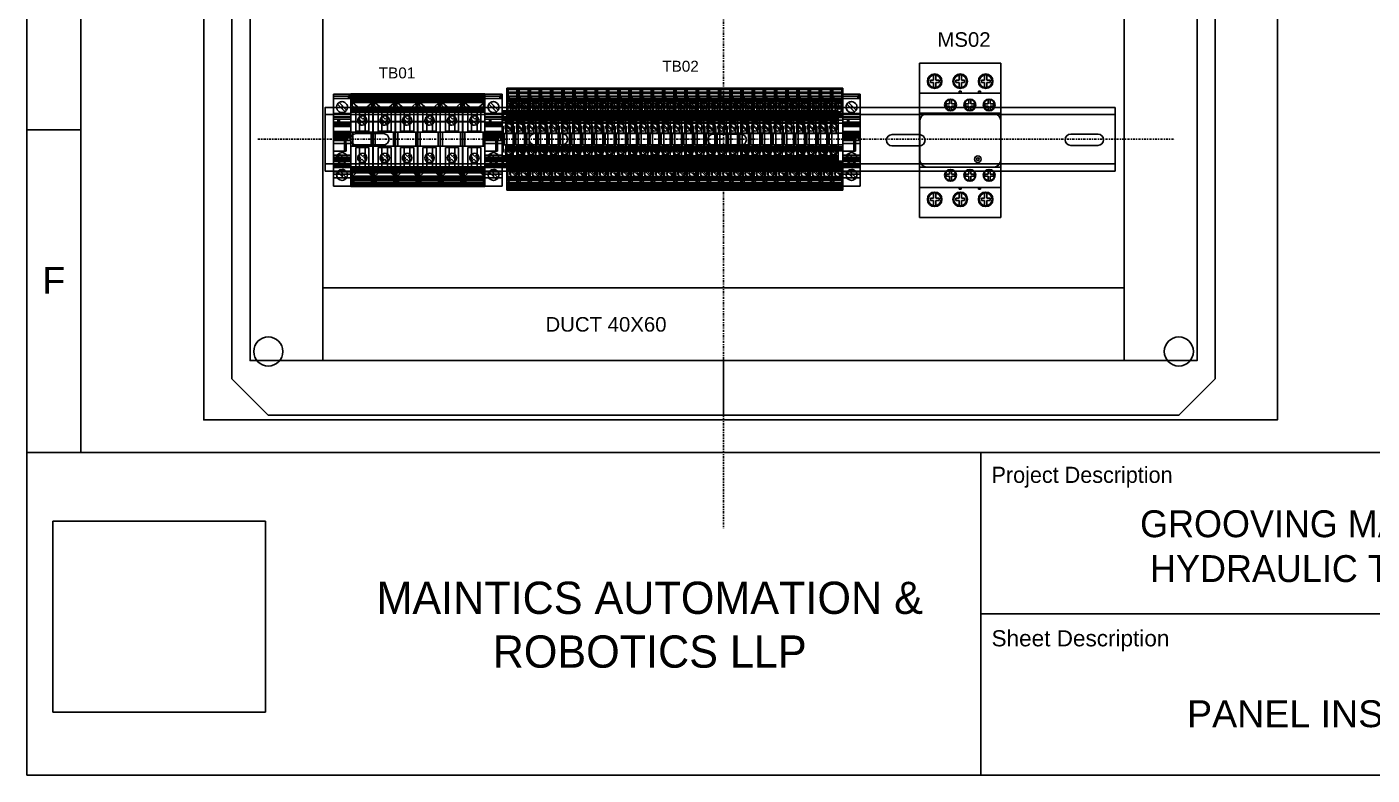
# Model space of a CAD drawing. Header units: millimetres. Extents: x -11 to 5160, y -11 to 2043.
# Drawn here: x 3963.4 to 4088.5, y 1094.5 to 1164.1 of the extents above; entities that cross this region are included whole.
import ezdxf

# ---------------------------------------------------------------- set-up
doc = ezdxf.new("R2010")
doc.units = ezdxf.units.MM
doc.linetypes.add('CENTER', pattern=[2, 1.25, -0.25, 0.25, -0.25])
for name, color, linetype in [('00_COMPONENTS_1', 7, 'Continuous'), ('Base Plate', 50, 'Continuous'), ('Cable Duct', 160, 'Continuous'), ('Center Line', 6, 'CENTER'), ('MAIN-1', 7, 'Continuous'), ('MAIN-2', 7, 'Continuous')]:
    doc.layers.add(name, color=color, linetype=linetype)
doc.styles.add('Annotative', font='arial.ttf')
doc.styles.get("Standard").update_dxf_attribs({"font": 'arial.ttf'})
picture_1 = doc.add_image_def('image1.jpg', size_in_pixel=(150, 135))

# ---------------------------------------------------------------- blocks, each defined once
blk = doc.blocks.new('*U153')
for p, q in [((1.39, 17.5), (435.05, 17.5)), ((435.05, 17.5), (435.05, -17.5))]:
    blk.add_line(p, q)
for points in [[(435.05, -17.5), (1.39, -17.5), (1.39, 17.5), (435.05, 17.5)], [(435.05, -13.5), (1.39, -13.5), (1.39, 13.5), (435.05, 13.5)]]:
    blk.add_lwpolyline(points)
for points in [[(18.28, 3.1), (33.28, 3.1, -1), (33.28, -3.1), (18.28, -3.1, -1)], [(116.38, 3.1), (131.38, 3.1, -1), (131.38, -3.1), (116.38, -3.1, -1)], [(214.5, 2.8), (229.5, 2.8, -1), (229.5, -3.4), (214.5, -3.4, -1)], [(312.61, 2.51), (327.61, 2.51, -1), (327.61, -3.69), (312.61, -3.69, -1)], [(410.67, 2.81), (425.67, 2.81, -1), (425.67, -3.39), (410.67, -3.39, -1)]]:
    blk.add_lwpolyline(points, format="xyb", close=True)
at = {"layer": 'Center Line'}
blk.add_line((-35.6, 0), (467.82, 0), dxfattribs=at)
blk = doc.blocks.new('*U212')
at = {"layer": 'MAIN-1'}
for p, q in [((0, 24.72), (0, 10.92)), ((0, 24.72), (9.5, 24.72)), ((9.5, 24.72), (9.5, 10.92)), ((2.25, 19.27), (6.4, 15.12)), ((7.25, 15.96), (3.1, 20.12)), ((4.75, 17.62), (4.75, 18.47)), ((4.75, 17.62), (4.75, 16.77)), ((0, 10.92), (0, 9.42)), ((9.5, 10.92), (0, 10.92)), ((0, 9.42), (0, 7.86)), ((9.5, 9.42), (0, 9.42)), ((0, 7.86), (0, 6.96)), ((0, 7.86), (9.5, 7.86)), ((9.5, 10.92), (9.5, 9.42)), ((9.5, 9.42), (9.5, 7.86)), ((9.5, 7.86), (9.5, 6.96)), ((0, 6.96), (0, 1.68)), ((0, 6.96), (9.5, 6.96)), ((0, 1.68), (0, 0.78)), ((0, 1.68), (9.5, 1.68)), ((0, 0.78), (0, -0.78)), ((0, 0.78), (9.5, 0.78)), ((9.5, 6.96), (9.5, 1.68)), ((9.5, 1.68), (9.5, 0.78)), ((9.5, 0.78), (9.5, -0.78)), ((0, -0.78), (0, -2.28)), ((9.5, -0.78), (0, -0.78)), ((0, -6.58), (0, -2.28)), ((9.5, -2.28), (0, -2.28)), ((0, -6.58), (0, -25.78)), ((7, -6.58), (0, -6.58)), ((6.04, -2.28), (6.04, -6.58)), ((7, -2.28), (7, -6.58)), ((9.5, -0.78), (9.5, -2.28)), ((9.5, -2.28), (9.5, -25.78)), ((6.4, -12.88), (2.25, -8.73)), ((3.1, -7.88), (7.25, -12.04)), ((4.75, -10.38), (4.75, -9.53)), ((4.75, -10.38), (4.75, -11.23)), ((2.25, -17.93), (6.4, -22.08)), ((7.25, -21.24), (3.1, -17.08)), ((4.75, -19.58), (4.75, -18.73)), ((4.75, -19.58), (4.75, -20.43)), ((0, -25.78), (9.5, -25.78))]:
    blk.add_line(p, q, dxfattribs=at)
for centre, start, end in [((4.75, 17.62), 146.53697, 269.99998), ((4.75, 17.62), 123.46305, 146.53697), ((4.75, 17.62), 90.00002, 123.46305), ((4.75, 17.62), 326.53694, 90.00002), ((4.75, 17.62), 269.99998, 303.46307), ((4.75, 17.62), 303.46307, 326.53694), ((4.75, -10.38), 90.00002, 269.99998), ((4.75, -10.38), 269.99998, 90.00002), ((4.75, -19.58), 90.00002, 269.99998), ((4.75, -19.58), 269.99998, 90.00002)]:
    blk.add_arc(centre, 3, start, end, dxfattribs=at)
at = {"layer": 'MAIN-2'}
for p, q in [((0, 24.72), (0, 24.72)), ((0, 24.72), (0, 24.72)), ((0, 23.72), (0, 23.72)), ((0, 23.72), (8.3, 23.72)), ((0, 22.32), (0, 22.32)), ((0, 22.32), (9.5, 22.32)), ((8.3, 23.87), (8.3, 23.03)), ((9.5, 23.87), (8.3, 23.87)), ((8.3, 23.72), (8.3, 23.72)), ((8.3, 22.32), (8.3, 23.03)), ((8.3, 23.03), (9.5, 23.03)), ((8.3, 22.32), (8.3, 22.32)), ((9.5, 24.72), (9.5, 24.72)), ((9.5, 24.72), (9.5, 24.72)), ((9.5, 22.32), (9.5, 22.32)), ((2.25, 19.27), (2.25, 19.27)), ((2.25, 19.27), (2.25, 19.27)), ((3.1, 20.12), (3.1, 20.12)), ((3.1, 20.12), (3.1, 20.12)), ((6.4, 15.12), (6.4, 15.12)), ((6.4, 15.12), (6.4, 15.12)), ((7.25, 15.96), (7.25, 15.96)), ((7.25, 15.96), (7.25, 15.96)), ((0, 14.17), (0, 14.17)), ((9.5, 14.17), (0, 14.17)), ((9.5, 13.83), (0, 13.83)), ((0, 13.71), (9.5, 13.71)), ((9.5, 13.62), (0, 13.62)), ((0, 12.32), (0, 12.32)), ((0, 12.32), (0, 12.32)), ((9.5, 12.32), (0, 12.32)), ((9.5, 12.17), (0, 12.17)), ((0, 10.92), (0, 10.92)), ((0, 9.42), (0, 9.42)), ((9.5, 8.67), (0, 8.67)), ((9.5, 8.32), (0, 8.32)), ((0, 7.47), (0, 7.47)), ((9.5, 7.47), (0, 7.47)), ((2.5, 10.92), (2.5, 8.82)), ((9.5, 8.82), (2.5, 8.82)), ((3.36, 8.82), (3.36, 10.92)), ((9.5, 14.17), (9.5, 14.17)), ((9.5, 12.32), (9.5, 12.32)), ((9.5, 12.32), (9.5, 12.32)), ((9.5, 10.92), (9.5, 10.92)), ((9.5, 10.92), (9.5, 10.92)), ((9.5, 9.42), (9.5, 9.42)), ((9.5, 8.82), (9.5, 8.82)), ((9.5, 7.47), (9.5, 7.47)), ((9.5, 4.32), (0, 4.32)), ((9.5, 3.97), (0, 3.97)), ((9.5, 3.22), (0, 3.22)), ((9.5, 3.1), (0, 3.1)), ((9.5, 2.39), (0, 2.39)), ((0, 2.16), (9.5, 2.16)), ((0, 2.12), (0, 2.12)), ((9.5, 2.12), (0, 2.12)), ((0, 1.17), (0, 1.17)), ((9.5, 1.17), (0, 1.17)), ((9.5, 2.12), (9.5, 2.12)), ((9.5, 1.17), (9.5, 1.17)), ((0, -0.18), (0, -0.18)), ((0, -0.18), (6.89, -0.18)), ((0, -0.78), (0, -0.78)), ((0, -2.28), (0, -2.28)), ((0, -6.58), (0, -6.58)), ((4.75, -7.38), (4.75, -7.38)), ((6.04, -0.18), (6.04, -2.28)), ((6.89, -2.28), (6.89, -0.18)), ((9.5, -0.78), (9.5, -0.78)), ((9.5, -2.28), (9.5, -2.28)), ((0, -8.78), (0, -8.78)), ((9.5, -8.78), (0, -8.78)), ((0, -9.89), (0, -9.89)), ((0, -9.89), (9.5, -9.89)), ((9.5, -10.75), (0, -10.75)), ((9.5, -10.87), (0, -10.87)), ((9.5, -10.91), (0, -10.91)), ((0, -11.73), (9.5, -11.73)), ((0, -11.79), (9.5, -11.79)), ((0, -12.21), (9.5, -12.21)), ((9.5, -12.23), (0, -12.23)), ((0, -13.45), (9.5, -13.45)), ((0, -13.45), (9.5, -13.45)), ((0, -13.95), (9.5, -13.95)), ((9.5, -14.38), (0, -14.38)), ((0, -14.7), (9.5, -14.7)), ((2.25, -8.73), (2.25, -8.73)), ((3.1, -7.88), (3.1, -7.88)), ((4.75, -13.38), (4.75, -13.38)), ((6.4, -12.88), (6.4, -12.88)), ((7.25, -12.04), (7.25, -12.04)), ((9.5, -8.78), (9.5, -8.78)), ((9.5, -9.89), (9.5, -9.89)), ((9.5, -15.4), (0, -15.4)), ((0, -15.58), (0, -15.58)), ((9.5, -15.58), (0, -15.58)), ((0, -17.88), (0, -17.88)), ((0, -17.88), (9.5, -17.88)), ((0, -19.13), (0, -19.13)), ((0, -19.13), (9.5, -19.13)), ((0, -21.18), (0, -21.18)), ((0, -21.18), (9.5, -21.18)), ((2.25, -17.93), (2.25, -17.93)), ((3.1, -17.08), (3.1, -17.08)), ((4.75, -16.58), (4.75, -16.58)), ((6.4, -22.08), (6.4, -22.08)), ((7.25, -21.24), (7.25, -21.24)), ((9.5, -15.58), (9.5, -15.58)), ((9.5, -17.88), (9.5, -17.88)), ((9.5, -19.13), (9.5, -19.13)), ((9.5, -21.18), (9.5, -21.18)), ((0, -25.78), (0, -25.78)), ((4.75, -22.58), (4.75, -22.58)), ((9.5, -25.78), (9.5, -25.78))]:
    blk.add_line(p, q, dxfattribs=at)
blk = doc.blocks.new('UKK5 TERMINAL')
at = {"layer": 'MAIN-1'}
for p, q in [((2.6, 28), (2.6, 27.29)), ((2.6, 28), (8.75, 28)), ((2.6, 27.29), (2.6, 25.53)), ((2.6, 27.29), (8.75, 27.29)), ((2.6, 25.53), (2.6, 25.15)), ((2.6, 25.53), (8.75, 25.53)), ((2.6, 25.15), (2.6, 22.49)), ((8.75, 25.15), (2.6, 25.15)), ((2.6, 22.49), (2.6, 21.78)), ((2.6, 22.49), (8.75, 22.49)), ((8.75, 27.29), (8.75, 28)), ((8.75, 27.29), (8.75, 25.53)), ((8.75, 25.53), (8.75, 25.15)), ((8.75, 22.49), (8.75, 25.15)), ((8.75, 21.78), (8.75, 22.49)), ((0, 15.53), (6.15, 15.53)), ((0, 15.53), (0, 14.34)), ((2.6, 21.78), (2.6, 21.25)), ((2.6, 21.78), (8.75, 21.78)), ((2.6, 20.4), (2.6, 21.25)), ((2.6, 21.25), (3.13, 21.25)), ((2.6, 15.53), (2.6, 20.4)), ((3.13, 20.4), (2.6, 20.4)), ((3.13, 15.53), (3.13, 21.25)), ((7.38, 16.88), (4.54, 19.61)), ((5.02, 20.12), (7.86, 17.39)), ((6.15, 14.34), (6.15, 15.53)), ((6.15, 15), (8.75, 15)), ((8.75, 15), (8.75, 21.78)), ((8.75, -15), (8.75, 15)), ((0, 14.34), (6.15, 14.34)), ((0, 14.34), (0, 12.05)), ((0, 12.05), (0, 11.91)), ((0, 12.05), (6.15, 12.05)), ((0, 11.91), (0, 11.29)), ((0, 11.91), (6.15, 11.91)), ((0, 11.29), (6.15, 11.29)), ((0, 11.29), (0, 7.15)), ((4.78, 4.88), (1.94, 7.61)), ((2.42, 8.12), (5.26, 5.39)), ((6.15, 12.05), (6.15, 14.34)), ((6.15, 11.91), (6.15, 12.05)), ((6.15, 11.29), (6.15, 11.91)), ((6.15, 3.15), (6.15, 11.29)), ((0, 7.15), (0.53, 7.15)), ((0, -7.15), (0, 7.15)), ((0.53, 3.15), (0.53, 7.15)), ((0.53, 3.15), (6.15, 3.15)), ((0.53, 1.65), (0.53, 3.15)), ((0.53, 1.65), (0.53, -1.65)), ((0.53, 1.65), (1.3, 1.65)), ((1.3, 1.65), (1.3, 3.15)), ((1.3, 1.65), (1.3, -1.65)), ((6.15, -3.15), (6.15, 3.15)), ((0.53, -7.15), (0, -7.15)), ((0, -7.15), (0, -11.29)), ((0.53, -3.15), (0.53, -1.65)), ((1.3, -1.65), (0.53, -1.65)), ((0.53, -7.15), (0.53, -3.15)), ((0.53, -3.15), (6.15, -3.15)), ((1.3, -3.15), (1.3, -1.65)), ((4.78, -8.12), (1.94, -5.39)), ((2.42, -4.88), (5.26, -7.61)), ((6.15, -11.29), (6.15, -3.15)), ((0, -11.29), (6.15, -11.29)), ((0, -11.29), (0, -11.91)), ((0, -11.91), (0, -12.05)), ((0, -11.91), (6.15, -11.91)), ((0, -12.05), (0, -14.34)), ((0, -12.05), (6.15, -12.05)), ((0, -14.34), (0, -15.53)), ((0, -14.34), (6.15, -14.34)), ((6.15, -11.91), (6.15, -11.29)), ((6.15, -12.05), (6.15, -11.91)), ((6.15, -14.34), (6.15, -12.05)), ((6.15, -15.53), (6.15, -14.34)), ((0, -15.53), (6.15, -15.53)), ((2.6, -20.4), (2.6, -15.53)), ((2.6, -21.25), (2.6, -20.4)), ((3.13, -20.4), (2.6, -20.4)), ((2.6, -21.25), (2.6, -21.78)), ((3.13, -21.25), (2.6, -21.25)), ((2.6, -21.78), (2.6, -22.49)), ((2.6, -21.78), (8.75, -21.78)), ((3.13, -21.25), (3.13, -15.53)), ((7.38, -20.12), (4.54, -17.39)), ((5.02, -16.88), (7.86, -19.61)), ((8.75, -15), (6.15, -15)), ((8.75, -21.78), (8.75, -15)), ((8.75, -21.78), (8.75, -22.49)), ((2.6, -22.49), (2.6, -25.15)), ((2.6, -22.49), (8.75, -22.49)), ((2.6, -25.15), (2.6, -25.53)), ((8.75, -25.15), (2.6, -25.15)), ((2.6, -25.53), (2.6, -27.29)), ((2.6, -25.53), (8.75, -25.53)), ((2.6, -27.29), (2.6, -28)), ((2.6, -27.29), (8.75, -27.29)), ((2.6, -28), (8.75, -28)), ((8.75, -22.49), (8.75, -25.15)), ((8.75, -25.53), (8.75, -25.15)), ((8.75, -27.29), (8.75, -25.53)), ((8.75, -27.29), (8.75, -28))]:
    blk.add_line(p, q, dxfattribs=at)
for centre, start, end in [((6.2, 18.5), 89.99998, 270.00002), ((6.2, 18.5), 270.00002, 89.99998), ((3.6, 6.5), 89.99998, 270.00002), ((3.6, 6.5), 270.00002, 89.99998), ((3.6, -6.5), 89.99998, 270.00002), ((3.6, -6.5), 270.00002, 89.99998), ((6.2, -18.5), 89.99998, 270.00002), ((6.2, -18.5), 270.00002, 89.99998)]:
    blk.add_arc(centre, 2, start, end, dxfattribs=at)
at = {"layer": 'MAIN-2'}
for p, q in [((2.6, 28), (2.6, 28)), ((8.75, 25.9), (2.6, 25.9)), ((3.25, 28), (3.25, 23.85)), ((3.25, 28), (3.25, 28)), ((3.25, 23.85), (3.25, 23.85)), ((3.25, 23.85), (3.34, 23.7)), ((3.34, 23.7), (4.55, 21.6)), ((8.1, 23.7), (3.34, 23.7)), ((8.1, 22.21), (7.75, 21.6)), ((8.1, 23.7), (8.1, 28)), ((8.1, 28), (8.1, 28)), ((8.1, 22.21), (8.1, 23.7)), ((8.1, 22.21), (8.1, 22.21)), ((8.75, 28), (8.75, 28)), ((0, 15), (0, 15)), ((0.65, 15), (0, 15)), ((0.65, 15), (0.65, 11.97)), ((0.65, 15), (0.65, 15)), ((5.5, 15), (0.65, 15)), ((2.6, 21.8), (8.75, 21.8)), ((8.75, 21.43), (2.6, 21.43)), ((2.6, 21.25), (2.6, 21.25)), ((8.75, 20.67), (2.6, 20.67)), ((2.6, 20.4), (2.6, 20.4)), ((2.6, 19.6), (8.75, 19.6)), ((2.6, 18.2), (8.75, 18.2)), ((2.6, 18.05), (2.6, 18.05)), ((8.75, 18.05), (2.6, 18.05)), ((2.6, 17.25), (2.6, 17.25)), ((8.75, 17.25), (2.6, 17.25)), ((2.6, 15.5), (2.6, 15.53)), ((2.6, 15.5), (2.6, 15)), ((2.6, 15.5), (2.6, 15.5)), ((3.13, 15.5), (2.6, 15.5)), ((2.6, 15), (2.6, -15)), ((3.13, 21.25), (3.13, 21.25)), ((3.13, 20.4), (3.13, 20.4)), ((3.13, 15.5), (3.13, 15.53)), ((3.13, 15.5), (3.13, 15.5)), ((4.54, 19.61), (4.54, 19.61)), ((4.55, 14.8), (4.55, 21.6)), ((4.55, 21.6), (7.75, 21.6)), ((4.55, 21.6), (4.55, 21.6)), ((4.55, 14.8), (7.75, 14.8)), ((4.55, 14.8), (4.55, 14.8)), ((5.02, 20.12), (5.02, 20.12)), ((6.15, 15), (5.5, 15)), ((5.5, 15), (5.5, 15)), ((5.5, 15), (5.5, 11.71)), ((6.15, 15), (6.15, 15)), ((6.2, 20.5), (6.2, 20.5)), ((6.2, 16.5), (6.2, 16.5)), ((7.38, 16.88), (7.38, 16.88)), ((7.75, 21.6), (7.75, 14.8)), ((7.75, 21.6), (7.75, 21.6)), ((7.75, 14.8), (7.75, 14.8)), ((7.86, 17.39), (7.86, 17.39)), ((8.75, 18.05), (8.75, 18.05)), ((8.75, 17.25), (8.75, 17.25)), ((6.15, 12.23), (0, 12.23)), ((6.15, 11.22), (0, 11.22)), ((0, 10.24), (6.15, 10.24)), ((6.15, 10.06), (0, 10.06)), ((6.15, 9.06), (0, 9.06)), ((0.65, 11.97), (0.65, 11.97)), ((0.65, 11.97), (0.8, 11.71)), ((0.8, 11.71), (5.5, 11.71)), ((0.8, 11.71), (1.95, 9.72)), ((1.94, 7.61), (1.94, 7.61)), ((1.95, 9.72), (2.02, 9.6)), ((1.95, 9.72), (1.95, 9.72)), ((1.95, 9.72), (1.95, 3.25)), ((2.02, 9.6), (5.08, 9.6)), ((2.42, 8.12), (2.42, 8.12)), ((2.6, 13.98), (8.75, 13.98)), ((2.6, 13.48), (2.6, 13.48)), ((8.75, 13.48), (2.6, 13.48)), ((2.6, 13.45), (2.6, 13.45)), ((8.75, 13.45), (2.6, 13.45)), ((2.6, 13.18), (2.6, 13.18)), ((8.75, 13.18), (2.6, 13.18)), ((2.6, 12.33), (2.6, 12.33)), ((8.75, 12.33), (2.6, 12.33)), ((2.6, 11.95), (2.6, 11.95)), ((8.75, 11.95), (2.6, 11.95)), ((2.6, 10.53), (2.6, 10.53)), ((8.75, 10.53), (2.6, 10.53)), ((2.6, 8.75), (8.75, 8.75)), ((3.6, 8.5), (3.6, 8.5)), ((5.08, 9.6), (5.15, 9.72)), ((5.15, 9.72), (5.5, 10.33)), ((5.15, 9.72), (5.15, 9.72)), ((5.15, 3.25), (5.15, 9.72)), ((5.5, 10.33), (5.5, 11.71)), ((5.5, 10.33), (5.5, 10.33)), ((8.75, 13.48), (8.75, 13.48)), ((8.75, 13.45), (8.75, 13.45)), ((8.75, 13.18), (8.75, 13.18)), ((8.75, 12.33), (8.75, 12.33)), ((8.75, 11.95), (8.75, 11.95)), ((8.75, 10.53), (8.75, 10.53)), ((0, 7.15), (0, 7.15)), ((0.53, 7.15), (0.53, 7.15)), ((0.53, 3.15), (0.53, 3.15)), ((0.53, 1.65), (0.53, 1.65)), ((1.3, 3.15), (1.3, 3.15)), ((1.3, 1.65), (1.3, 1.65)), ((1.95, 3.25), (1.95, 3.25)), ((1.95, 3.25), (5.15, 3.25)), ((8.75, 3.34), (2.6, 3.34)), ((3.6, 4.5), (3.6, 4.5)), ((4.78, 4.88), (4.78, 4.88)), ((5.15, 3.25), (5.15, 3.25)), ((5.26, 5.39), (5.26, 5.39)), ((6.15, 3.15), (6.15, 3.15)), ((0, -7.15), (0, -7.15)), ((0.53, -1.65), (0.53, -1.65)), ((0.53, -3.15), (0.53, -3.15)), ((0.53, -7.15), (0.53, -7.15)), ((1.3, -1.65), (1.3, -1.65)), ((1.3, -3.15), (1.3, -3.15)), ((1.94, -5.39), (1.94, -5.39)), ((1.95, -3.25), (1.95, -3.25)), ((1.95, -3.25), (1.95, -9.72)), ((5.15, -3.25), (1.95, -3.25)), ((2.42, -4.88), (2.42, -4.88)), ((8.75, -3.13), (2.6, -3.13)), ((8.75, -4.1), (2.6, -4.1)), ((8.75, -4.1), (2.6, -4.1)), ((8.75, -4.11), (2.6, -4.11)), ((8.75, -4.76), (2.6, -4.76)), ((2.6, -4.9), (2.6, -4.9)), ((8.75, -4.9), (2.6, -4.9)), ((8.75, -5.2), (2.6, -5.2)), ((2.6, -5.9), (8.75, -5.9)), ((8.75, -5.9), (2.6, -5.9)), ((8.75, -5.9), (2.6, -5.9)), ((2.6, -6.32), (8.75, -6.32)), ((3.6, -4.5), (3.6, -4.5)), ((5.15, -9.72), (5.15, -3.25)), ((5.15, -3.25), (5.15, -3.25)), ((6.15, -3.15), (6.15, -3.15)), ((8.75, -4.9), (8.75, -4.9)), ((6.15, -9.06), (0, -9.06)), ((6.15, -10.06), (0, -10.06)), ((0, -10.24), (6.15, -10.24)), ((6.15, -11.22), (0, -11.22)), ((6.15, -12.23), (0, -12.23)), ((0.65, -11.97), (0.8, -11.71)), ((0.65, -11.97), (0.65, -11.97)), ((0.65, -15), (0.65, -11.97)), ((1.95, -9.72), (0.8, -11.71)), ((0.8, -11.71), (5.5, -11.71)), ((2.02, -9.6), (1.95, -9.72)), ((1.95, -9.72), (1.95, -9.72)), ((2.02, -9.6), (5.08, -9.6)), ((2.6, -12.12), (8.75, -12.12)), ((8.75, -12.64), (2.6, -12.64)), ((8.75, -14.05), (2.6, -14.05)), ((3.6, -8.5), (3.6, -8.5)), ((4.78, -8.12), (4.78, -8.12)), ((5.15, -9.72), (5.08, -9.6)), ((5.15, -9.72), (5.15, -9.72)), ((5.5, -10.33), (5.15, -9.72)), ((5.26, -7.61), (5.26, -7.61)), ((5.5, -10.33), (5.5, -11.71)), ((5.5, -10.33), (5.5, -10.33)), ((5.5, -15), (5.5, -11.71)), ((0.65, -15), (0, -15)), ((0, -15), (0, -15)), ((0.65, -15), (0.65, -15)), ((5.5, -15), (0.65, -15)), ((8.75, -14.82), (2.6, -14.82)), ((2.6, -15), (2.6, -15.5)), ((2.6, -15.53), (2.6, -15.5)), ((2.6, -15.5), (2.6, -15.5)), ((2.6, -15.5), (3.13, -15.5)), ((2.6, -15.62), (2.6, -15.62)), ((8.75, -15.62), (2.6, -15.62)), ((2.6, -15.72), (2.6, -15.72)), ((8.75, -15.72), (2.6, -15.72)), ((8.75, -16.65), (2.6, -16.65)), ((2.6, -16.72), (2.6, -16.72)), ((8.75, -16.72), (2.6, -16.72)), ((8.75, -16.75), (2.6, -16.75)), ((8.75, -17.42), (2.6, -17.42)), ((2.6, -20.4), (2.6, -20.4)), ((8.75, -20.67), (2.6, -20.67)), ((2.6, -21.25), (2.6, -21.25)), ((8.75, -21.43), (2.6, -21.43)), ((2.6, -21.8), (8.75, -21.8)), ((3.13, -15.5), (3.13, -15.5)), ((3.13, -15.53), (3.13, -15.5)), ((3.13, -20.4), (3.13, -20.4)), ((3.13, -21.25), (3.13, -21.25)), ((3.34, -23.7), (4.55, -21.6)), ((4.54, -17.39), (4.54, -17.39)), ((7.75, -14.8), (4.55, -14.8)), ((4.55, -14.8), (4.55, -14.8)), ((4.55, -21.6), (4.55, -14.8)), ((4.55, -21.6), (4.55, -21.6)), ((4.55, -21.6), (7.75, -21.6)), ((5.02, -16.88), (5.02, -16.88)), ((6.15, -15), (5.5, -15)), ((5.5, -15), (5.5, -15)), ((6.15, -15), (6.15, -15)), ((6.2, -16.5), (6.2, -16.5)), ((6.2, -20.5), (6.2, -20.5)), ((7.38, -20.12), (7.38, -20.12)), ((7.75, -14.8), (7.75, -14.8)), ((7.75, -14.8), (7.75, -21.6)), ((7.75, -21.6), (8.1, -22.21)), ((7.75, -21.6), (7.75, -21.6)), ((7.86, -19.61), (7.86, -19.61)), ((8.75, -15.62), (8.75, -15.62)), ((8.75, -15.72), (8.75, -15.72)), ((8.75, -16.72), (8.75, -16.72)), ((2.6, -24.5), (2.6, -24.5)), ((8.75, -24.5), (2.6, -24.5)), ((8.75, -25.9), (2.6, -25.9)), ((2.6, -26.21), (3.7, -26.21)), ((2.6, -26.46), (3.7, -26.46)), ((2.6, -26.9), (2.6, -26.9)), ((8.75, -26.9), (2.6, -26.9)), ((2.6, -28), (2.6, -28)), ((2.6, -28), (2.6, -28)), ((3.25, -23.85), (3.34, -23.7)), ((3.25, -23.85), (3.25, -23.85)), ((3.25, -28), (3.25, -23.85)), ((3.25, -28), (3.25, -28)), ((8.1, -23.7), (3.34, -23.7)), ((3.7, -24.5), (3.7, -24.5)), ((3.7, -26.21), (3.7, -24.5)), ((8.75, -26.2), (3.7, -26.2)), ((3.7, -26.21), (3.7, -26.46)), ((3.7, -26.5), (3.7, -26.46)), ((8.75, -26.5), (3.7, -26.5)), ((3.7, -26.5), (3.7, -26.5)), ((8.1, -22.21), (8.1, -23.7)), ((8.1, -22.21), (8.1, -22.21)), ((8.1, -23.7), (8.1, -28)), ((8.1, -28), (8.1, -28)), ((8.75, -24.5), (8.75, -24.5)), ((8.75, -26.5), (8.75, -26.5)), ((8.75, -26.9), (8.75, -26.9)), ((8.75, -28), (8.75, -28)), ((8.75, -28), (8.75, -28))]:
    blk.add_line(p, q, dxfattribs=at)
blk = doc.blocks.new('TB 16 EI')
at = {"layer": 'MAIN-1'}
for p, q in [((12.15, 25), (0, 25)), ((0, 25), (0, 24.35)), ((0, 24.35), (12.15, 24.35)), ((0, 24.35), (0, 23.63)), ((0, 23.63), (0.8, 23.63)), ((0, 23.63), (0, 22.85)), ((0, 22.85), (0, 22.68)), ((0, 22.85), (0.8, 22.85)), ((0, 22.68), (12.15, 22.68)), ((0, 22.68), (0, 22.13)), ((0.8, 23.63), (0.8, 23.71)), ((12.15, 23.71), (0.8, 23.71)), ((0.8, 23.63), (0.8, 22.85)), ((12.15, 24.35), (12.15, 25)), ((12.15, 24.35), (12.15, 23.71)), ((12.15, 22.68), (12.15, 23.71)), ((12.15, 22.68), (12.15, 22.13)), ((0, 22.13), (0, 21.83)), ((0, 22.13), (12.15, 22.13)), ((12.15, 21.83), (0, 21.83)), ((0, 21.83), (0, 20.54)), ((0, 20.22), (0, 20.54)), ((12.15, 20.54), (0, 20.54)), ((12.15, 20.22), (0, 20.22)), ((0, 20.22), (0, 16.91)), ((12.15, 16.91), (0, 16.91)), ((0, 16.91), (0, 16.85)), ((0, 16.85), (0.8, 16.85)), ((0, 15.15), (0, 16.85)), ((0, 15.15), (12.15, 15.15)), ((0, 3.9), (0, 15.15)), ((0.8, 16.85), (0.8, 16.78)), ((12.15, 16.78), (0.8, 16.78)), ((12.15, 22.13), (12.15, 21.83)), ((12.15, 21.83), (12.15, 20.54)), ((12.15, 20.54), (12.15, 20.22)), ((12.15, 20.22), (12.15, 16.91)), ((12.15, 16.91), (12.15, 16.78)), ((12.15, 15.15), (12.15, 16.78)), ((12.15, 3.9), (12.15, 15.15)), ((5.61, 10.03), (4.17, 11.48)), ((4.35, 8.73), (5.61, 10.03)), ((6.18, 9.46), (4.88, 8.2)), ((5.17, 12.48), (6.62, 11.04)), ((7.63, 8.02), (6.18, 9.46)), ((6.62, 11.04), (7.92, 12.3)), ((8.45, 11.77), (7.19, 10.47)), ((7.19, 10.47), (8.63, 9.02)), ((0, 3.9), (0, -3.9)), ((0, 3.9), (12.15, 3.9)), ((1.2, 3.9), (1.2, -3.9)), ((11.15, 3.9), (11.15, -3.9)), ((12.15, 3.9), (12.15, -3.9)), ((12.15, -3.9), (0, -3.9)), ((0, -3.9), (0, -15.15)), ((12.15, -3.9), (12.15, -15.15)), ((5.61, -10.47), (4.17, -9.02)), ((4.35, -11.77), (5.61, -10.47)), ((6.18, -11.04), (4.88, -12.3)), ((5.17, -8.02), (6.62, -9.46)), ((7.63, -12.48), (6.18, -11.04)), ((6.62, -9.46), (7.92, -8.2)), ((8.45, -8.73), (7.19, -10.03)), ((7.19, -10.03), (8.63, -11.48)), ((12.15, -15.15), (0, -15.15)), ((0, -15.15), (0, -16.85)), ((0, -16.91), (0, -16.85)), ((0, -16.85), (0.8, -16.85)), ((12.15, -16.91), (0, -16.91)), ((0, -20.22), (0, -16.91)), ((0, -20.22), (0, -20.54)), ((12.15, -20.22), (0, -20.22)), ((12.15, -20.54), (0, -20.54)), ((0, -21.83), (0, -20.54)), ((12.15, -21.83), (0, -21.83)), ((0, -22.13), (0, -21.83)), ((0, -22.68), (0, -22.13)), ((0, -22.13), (12.15, -22.13)), ((12.15, -16.78), (0.8, -16.78)), ((0.8, -16.85), (0.8, -16.78)), ((12.15, -15.15), (12.15, -16.78)), ((12.15, -16.91), (12.15, -16.78)), ((12.15, -20.22), (12.15, -16.91)), ((12.15, -20.54), (12.15, -20.22)), ((12.15, -21.83), (12.15, -20.54)), ((12.15, -22.13), (12.15, -21.83)), ((12.15, -22.68), (12.15, -22.13)), ((0, -22.68), (12.15, -22.68)), ((0, -22.85), (0, -22.68)), ((0, -22.85), (0.8, -22.85)), ((0, -23.63), (0, -22.85)), ((0, -24.35), (0, -23.63)), ((0, -23.63), (0.8, -23.63)), ((12.15, -24.35), (0, -24.35)), ((0, -24.35), (0, -25)), ((0, -25), (0, -25.32)), ((0, -25), (12.15, -25)), ((0, -25.32), (12.15, -25.32)), ((0, -26), (0, -25.32)), ((0, -26), (12.15, -26)), ((0.8, -23.63), (0.8, -22.85)), ((0.8, -23.71), (0.8, -23.63)), ((12.15, -23.71), (0.8, -23.71)), ((12.15, -22.68), (12.15, -23.71)), ((12.15, -24.35), (12.15, -23.71)), ((12.15, -25), (12.15, -24.35)), ((12.15, -25), (12.15, -25.32)), ((12.15, -26), (12.15, -25.32))]:
    blk.add_line(p, q, dxfattribs=at)
for centre, start, end in [((6.4, 10.25), 89.99998, 270.00002), ((6.4, 10.25), 270.00002, 89.99998), ((6.4, -10.25), 89.99998, 270.00002), ((6.4, -10.25), 270.00002, 89.99998)]:
    blk.add_arc(centre, 2.55, start, end, dxfattribs=at)
at = {"layer": 'MAIN-2'}
for p, q in [((0, 25), (0, 25)), ((0, 24.35), (0, 24.35)), ((0, 23.25), (0.8, 23.25)), ((0.8, 24.35), (0.8, 24.35)), ((0.8, 24.35), (0.8, 23.71)), ((0.8, 22.85), (0.8, 18.5)), ((11.35, 24.35), (11.35, 24.35)), ((11.35, 17.85), (11.35, 24.35)), ((12.15, 25), (12.15, 25)), ((12.15, 24.35), (12.15, 24.35)), ((0, 22.04), (12.15, 22.04)), ((12.15, 20.97), (0, 20.97)), ((0, 17.6), (12.15, 17.6)), ((0, 17.5), (12.15, 17.5)), ((0, 17.5), (0, 17.5)), ((0, 17.18), (12.15, 17.18)), ((0, 17.07), (12.15, 17.07)), ((0, 16.91), (0, 16.91)), ((0, 16.85), (0, 16.8)), ((0, 16.71), (0.8, 16.71)), ((12.15, 16.53), (0, 16.53)), ((12.15, 16.48), (0, 16.48)), ((0, 16.39), (12.15, 16.39)), ((0, 16.32), (0.8, 16.32)), ((12.15, 16.28), (0, 16.28)), ((12.15, 16.2), (0, 16.2)), ((0, 16.08), (12.15, 16.08)), ((0, 15.75), (12.15, 15.75)), ((12.15, 15.73), (0, 15.73)), ((0, 14.91), (12.15, 14.91)), ((0, 14.85), (0, 14.85)), ((0, 14.85), (12.15, 14.85)), ((0.8, 20.42), (5.2, 16.5)), ((0.8, 18.5), (2.8, 16.5)), ((0.8, 18.5), (0.8, 18.5)), ((0.8, 16.32), (0.8, 16.78)), ((2.8, 16.5), (2.8, 16.5)), ((2.8, 16.5), (2.8, 15.79)), ((2.8, 16.5), (5.2, 16.5)), ((2.8, 4.5), (2.8, 15.79)), ((10, 15.79), (2.8, 15.79)), ((7.96, 15.25), (4.84, 15.25)), ((4.84, 4.5), (4.84, 15.25)), ((7.6, 16.5), (5.2, 16.5)), ((5.2, 15.25), (5.2, 16.5)), ((11.35, 19.84), (7.6, 16.5)), ((10, 16.5), (7.6, 16.5)), ((7.6, 16.5), (7.6, 15.25)), ((7.96, 4.5), (7.96, 15.25)), ((11.35, 17.85), (10, 16.5)), ((10, 16.5), (10, 16.5)), ((10, 16.5), (10, 15.79)), ((10, 15.25), (10, 15.79)), ((10, 4.5), (10, 15.25)), ((10, 15.25), (10, 15.25)), ((11.35, 17.85), (11.35, 17.85)), ((12.15, 17.5), (12.15, 17.5)), ((12.15, 16.91), (12.15, 16.91)), ((12.15, 16.78), (12.15, 16.72)), ((12.15, 14.85), (12.15, 14.85)), ((0, 9.8), (12.15, 9.8)), ((12.15, 9.6), (0, 9.6)), ((4.17, 11.48), (4.17, 11.48)), ((4.35, 8.73), (4.35, 8.73)), ((4.88, 8.2), (4.88, 8.2)), ((5.17, 12.48), (5.17, 12.48)), ((5.61, 10.03), (5.61, 10.03)), ((6.18, 9.46), (6.18, 9.46)), ((6.4, 12.8), (6.4, 12.8)), ((6.4, 7.7), (6.4, 7.7)), ((6.62, 11.04), (6.62, 11.04)), ((7.19, 10.47), (7.19, 10.47)), ((7.63, 8.02), (7.63, 8.02)), ((7.92, 12.3), (7.92, 12.3)), ((8.45, 11.77), (8.45, 11.77)), ((8.63, 9.02), (8.63, 9.02)), ((0, 3.9), (0, 3.9)), ((1.2, 3.9), (1.2, 3.9)), ((10, 4.5), (2.8, 4.5)), ((2.8, 4.5), (2.8, 4.5)), ((10, 4.5), (10, 4.5)), ((11.15, 3.9), (11.15, 3.9)), ((12.15, 3.9), (12.15, 3.9)), ((0, -3.9), (0, -3.9)), ((1.2, -3.9), (1.2, -3.9)), ((2.8, -4.5), (10, -4.5)), ((2.8, -4.5), (2.8, -4.5)), ((2.8, -15.25), (2.8, -4.5)), ((4.84, -4.5), (4.84, -15.25)), ((7.96, -4.5), (7.96, -15.25)), ((10, -4.5), (10, -4.5)), ((10, -15.25), (10, -4.5)), ((11.15, -3.9), (11.15, -3.9)), ((12.15, -3.9), (12.15, -3.9)), ((4.17, -9.02), (4.17, -9.02)), ((4.35, -11.77), (4.35, -11.77)), ((4.88, -12.3), (4.88, -12.3)), ((5.17, -8.02), (5.17, -8.02)), ((5.61, -10.47), (5.61, -10.47)), ((6.18, -11.04), (6.18, -11.04)), ((6.4, -7.7), (6.4, -7.7)), ((6.4, -12.8), (6.4, -12.8)), ((6.62, -9.46), (6.62, -9.46)), ((7.19, -10.03), (7.19, -10.03)), ((7.63, -12.48), (7.63, -12.48)), ((7.92, -8.2), (7.92, -8.2)), ((8.45, -8.73), (8.45, -8.73)), ((8.63, -11.48), (8.63, -11.48)), ((0, -15.29), (12.15, -15.29)), ((0, -15.35), (12.15, -15.35)), ((12.15, -15.73), (0, -15.73)), ((0, -15.75), (12.15, -15.75)), ((0, -16.19), (12.15, -16.19)), ((0, -16.24), (12.15, -16.24)), ((0, -16.3), (12.15, -16.3)), ((0, -16.3), (0, -16.3)), ((0, -16.32), (0.8, -16.32)), ((0, -16.39), (12.15, -16.39)), ((12.15, -16.48), (0, -16.48)), ((0, -16.71), (0.8, -16.71)), ((0, -16.85), (0, -16.8)), ((0, -16.91), (0, -16.91)), ((0, -17.2), (12.15, -17.2)), ((0, -17.2), (0, -17.2)), ((0, -18.39), (12.15, -18.39)), ((12.15, -20.97), (0, -20.97)), ((12.15, -21.13), (0, -21.13)), ((0, -21.13), (0, -21.13)), ((0, -22.04), (12.15, -22.04)), ((0.8, -16.32), (0.8, -16.78)), ((0.8, -18.5), (2.8, -16.5)), ((5.2, -16.5), (0.8, -20.42)), ((0.8, -18.5), (0.8, -18.5)), ((0.8, -22.85), (0.8, -18.5)), ((2.8, -15.79), (2.8, -15.25)), ((10, -15.25), (2.8, -15.25)), ((2.8, -15.25), (2.8, -15.25)), ((2.8, -15.25), (4.84, -15.25)), ((10, -15.79), (2.8, -15.79)), ((2.8, -15.79), (2.8, -16.5)), ((2.8, -16.5), (2.8, -16.5)), ((2.8, -16.5), (5.2, -16.5)), ((4.84, -15.25), (7.96, -15.25)), ((5.2, -15.25), (5.2, -16.5)), ((5.2, -16.5), (7.6, -16.5)), ((7.6, -15.25), (7.6, -16.5)), ((7.6, -16.5), (11.35, -19.84)), ((10, -16.5), (7.6, -16.5)), ((7.96, -15.25), (10, -15.25)), ((10, -15.79), (10, -15.25)), ((10, -15.25), (10, -15.25)), ((10, -15.79), (10, -16.5)), ((10, -16.5), (10, -16.5)), ((11.35, -17.85), (10, -16.5)), ((11.35, -17.85), (11.35, -17.85)), ((11.35, -17.85), (11.35, -24.35)), ((12.15, -16.3), (12.15, -16.3)), ((12.15, -16.78), (12.15, -16.72)), ((12.15, -16.91), (12.15, -16.91)), ((12.15, -17.2), (12.15, -17.2)), ((12.15, -21.13), (12.15, -21.13)), ((0, -22.17), (1.65, -22.17)), ((0, -23.25), (0.8, -23.25)), ((0, -23.73), (1.65, -23.73)), ((0, -24.35), (0, -24.35)), ((0, -25), (0, -25)), ((0, -26), (0, -26)), ((0.8, -24.35), (0.8, -23.71)), ((0.8, -24.35), (0.8, -24.35)), ((1.65, -22.17), (1.65, -23.73)), ((12.15, -22.24), (1.65, -22.24)), ((1.65, -23.73), (1.65, -24.46)), ((12.15, -24.2), (1.65, -24.2)), ((1.65, -24.5), (1.65, -24.46)), ((1.65, -24.46), (12.15, -24.46)), ((12.15, -24.5), (1.65, -24.5)), ((1.65, -24.5), (1.65, -24.5)), ((11.35, -24.35), (11.35, -24.35)), ((12.15, -24.35), (12.15, -24.35)), ((12.15, -24.5), (12.15, -24.5)), ((12.15, -25), (12.15, -25)), ((12.15, -26), (12.15, -26))]:
    blk.add_line(p, q, dxfattribs=at)
blk = doc.blocks.new('*U152')
blk.add_line((0, -42.4), (44.8, -42.4))
at = {"layer": '00_COMPONENTS_1', "color": 7, "linetype": 'Continuous'}
for p, q in [((0, -42.4), (0, 42.4)), ((44.8, 42.4), (0, 42.4)), ((44.8, 42.4), (44.8, -42.4)), ((6.01, 31.77), (6.01, 33.02)), ((6.01, 33.02), (7.78, 33.02)), ((7.78, 31.77), (6.01, 31.77)), ((7.78, 33.02), (7.78, 35.84)), ((7.78, 31.77), (7.78, 28.96)), ((9.03, 33.02), (9.03, 35.84)), ((9.03, 33.02), (10.79, 33.02)), ((9.03, 31.77), (9.03, 28.96)), ((10.79, 31.77), (9.03, 31.77)), ((10.79, 33.02), (10.79, 31.77)), ((20.01, 31.77), (20.01, 33.02)), ((20.01, 33.02), (21.78, 33.02)), ((21.78, 31.77), (20.01, 31.77)), ((21.78, 33.02), (21.78, 35.84)), ((21.78, 31.77), (21.78, 28.96)), ((23.03, 33.02), (23.03, 35.84)), ((23.03, 33.02), (24.79, 33.02)), ((23.03, 31.77), (23.03, 28.96)), ((24.79, 31.77), (23.03, 31.77)), ((24.79, 33.02), (24.79, 31.77)), ((34.01, 31.77), (34.01, 33.02)), ((34.01, 33.02), (35.78, 33.02)), ((35.78, 31.77), (34.01, 31.77)), ((35.78, 33.02), (35.78, 35.84)), ((35.78, 31.77), (35.78, 28.96)), ((37.03, 33.02), (37.03, 35.84)), ((37.03, 33.02), (38.79, 33.02)), ((37.03, 31.77), (37.03, 28.96)), ((38.79, 31.77), (37.03, 31.77)), ((38.79, 33.02), (38.79, 31.77)), ((44.8, 25.9), (0, 25.9)), ((16.51, 19.98), (16.51, 22.34)), ((17.67, 19.98), (17.67, 22.34)), ((21.9, 26.9), (21.9, 25.9)), ((22.9, 26.9), (21.9, 26.9)), ((22.9, 26.9), (22.9, 25.9)), ((27.11, 19.98), (27.11, 22.34)), ((28.27, 19.98), (28.27, 22.34)), ((32.5, 26.9), (32.5, 25.9)), ((33.5, 26.9), (32.5, 26.9)), ((33.5, 26.9), (33.5, 25.9)), ((37.71, 19.98), (37.71, 22.34)), ((38.87, 19.98), (38.87, 22.34)), ((44.8, 14.8), (0, 14.8)), ((14.68, 18.82), (14.68, 19.98)), ((14.68, 19.98), (16.51, 19.98)), ((16.51, 18.82), (14.68, 18.82)), ((16.51, 18.82), (16.51, 16.46)), ((17.67, 19.98), (19.51, 19.98)), ((17.67, 18.82), (17.67, 16.46)), ((19.51, 18.82), (17.67, 18.82)), ((19.51, 19.98), (19.51, 18.82)), ((25.28, 18.82), (25.28, 19.98)), ((25.28, 19.98), (27.11, 19.98)), ((27.11, 18.82), (25.28, 18.82)), ((27.11, 18.82), (27.11, 16.46)), ((28.27, 19.98), (30.11, 19.98)), ((28.27, 18.82), (28.27, 16.46)), ((30.11, 18.82), (28.27, 18.82)), ((30.11, 19.98), (30.11, 18.82)), ((35.88, 18.82), (35.88, 19.98)), ((35.88, 19.98), (37.71, 19.98)), ((37.71, 18.82), (35.88, 18.82)), ((37.71, 18.82), (37.71, 16.46)), ((38.87, 19.98), (40.71, 19.98)), ((38.87, 18.82), (38.87, 16.46)), ((40.71, 18.82), (38.87, 18.82)), ((40.71, 19.98), (40.71, 18.82)), ((0.2, -10.7), (0.2, 10.67)), ((4.2, 14.67), (40.7, 14.67)), ((44.7, 10.67), (44.7, -10.7)), ((40.7, -14.7), (4.2, -14.7)), ((44.8, -14.8), (0, -14.8)), ((14.68, -18.62), (16.51, -18.62)), ((14.68, -19.78), (14.68, -18.62)), ((16.51, -19.78), (14.68, -19.78)), ((16.51, -18.62), (16.51, -16.26)), ((16.51, -19.78), (16.51, -22.14)), ((17.67, -18.62), (17.67, -16.26)), ((17.67, -18.62), (19.51, -18.62)), ((19.51, -19.78), (17.67, -19.78)), ((17.67, -19.78), (17.67, -22.14)), ((19.51, -18.62), (19.51, -19.78)), ((25.28, -18.62), (27.11, -18.62)), ((25.28, -19.78), (25.28, -18.62)), ((27.11, -19.78), (25.28, -19.78)), ((27.11, -18.62), (27.11, -16.26)), ((27.11, -19.78), (27.11, -22.14)), ((28.27, -18.62), (28.27, -16.26)), ((28.27, -18.62), (30.11, -18.62)), ((30.11, -19.78), (28.27, -19.78)), ((28.27, -19.78), (28.27, -22.14)), ((30.11, -18.62), (30.11, -19.78)), ((35.88, -18.62), (37.71, -18.62)), ((35.88, -19.78), (35.88, -18.62)), ((37.71, -19.78), (35.88, -19.78)), ((37.71, -18.62), (37.71, -16.26)), ((37.71, -19.78), (37.71, -22.14)), ((38.87, -18.62), (38.87, -16.26)), ((38.87, -18.62), (40.71, -18.62)), ((40.71, -19.78), (38.87, -19.78)), ((38.87, -19.78), (38.87, -22.14)), ((40.71, -18.62), (40.71, -19.78)), ((0, -25.9), (44.8, -25.9)), ((7.78, -31.78), (7.78, -28.96)), ((9.03, -31.78), (9.03, -28.96)), ((21.78, -31.78), (21.78, -28.96)), ((21.9, -26.9), (21.9, -25.9)), ((22.9, -26.9), (21.9, -26.9)), ((22.9, -26.9), (22.9, -25.9)), ((23.03, -31.78), (23.03, -28.96)), ((32.5, -26.9), (32.5, -25.9)), ((33.5, -26.9), (32.5, -26.9)), ((33.5, -26.9), (33.5, -25.9)), ((35.78, -31.78), (35.78, -28.96)), ((37.03, -31.78), (37.03, -28.96)), ((6.01, -31.78), (7.78, -31.78)), ((6.01, -33.03), (6.01, -31.78)), ((7.78, -33.03), (6.01, -33.03)), ((7.78, -33.03), (7.78, -35.84)), ((9.03, -31.78), (10.79, -31.78)), ((10.79, -33.03), (9.03, -33.03)), ((9.03, -33.03), (9.03, -35.84)), ((10.79, -31.78), (10.79, -33.03)), ((20.01, -31.78), (21.78, -31.78)), ((20.01, -33.03), (20.01, -31.78)), ((21.78, -33.03), (20.01, -33.03)), ((21.78, -33.03), (21.78, -35.84)), ((23.03, -31.78), (24.79, -31.78)), ((24.79, -33.03), (23.03, -33.03)), ((23.03, -33.03), (23.03, -35.84)), ((24.79, -31.78), (24.79, -33.03)), ((34.01, -31.78), (35.78, -31.78)), ((34.01, -33.03), (34.01, -31.78)), ((35.78, -33.03), (34.01, -33.03)), ((35.78, -33.03), (35.78, -35.84)), ((37.03, -31.78), (38.79, -31.78)), ((38.79, -33.03), (37.03, -33.03)), ((37.03, -33.03), (37.03, -35.84)), ((38.79, -31.78), (38.79, -33.03))]:
    blk.add_line(p, q, dxfattribs=at)
for centre, radius in [((8.4, 32.4), 4), ((8.4, 32.4), 3.5), ((22.4, 32.4), 4), ((22.4, 32.4), 3.5), ((36.4, 32.4), 4), ((36.4, 32.4), 3.5), ((17.1, 19.4), 3.25), ((17.1, 19.4), 3), ((27.7, 19.4), 3.25), ((27.7, 19.4), 3), ((38.3, 19.4), 3.25), ((38.3, 19.4), 3), ((32.1, -10.35), 1.8), ((32.1, -10.35), 0.7), ((17.1, -19.2), 3.25), ((17.1, -19.2), 3), ((27.7, -19.2), 3.25), ((27.7, -19.2), 3), ((38.3, -19.2), 3.25), ((38.3, -19.2), 3), ((8.4, -32.4), 4), ((8.4, -32.4), 3.5), ((22.4, -32.4), 4), ((22.4, -32.4), 3.5), ((36.4, -32.4), 4), ((36.4, -32.4), 3.5)]:
    blk.add_circle(centre, radius, dxfattribs=at)
for centre, start, end in [((4.2, 10.67), 90, 180), ((40.7, 10.67), 0, 90), ((4.2, -10.7), 180, 270), ((40.7, -10.7), 270, 0)]:
    blk.add_arc(centre, 4, start, end, dxfattribs=at)
blk = doc.blocks.new('*U224')
blk.add_line((220, -576), (220, -546))
at = {"layer": 'Base Plate'}
blk.add_lwpolyline([(-30, 400), (470, 400), (490, 380), (490, -556), (470, -576), (-30, -576), (-50, -556), (-50, 380)], close=True, dxfattribs=at)
for centre in [(-30, -541), (470, -541)]:
    blk.add_circle(centre, 8, dxfattribs=at)
at = {"layer": 'Cable Duct'}
for points in [[(-40, 400), (0, 400), (0, -546), (-40, -546)], [(440, 400), (480, 400), (480, -546), (440, -546)], [(0, -506), (440, -506), (440, -546), (0, -546)]]:
    blk.add_lwpolyline(points, close=True, dxfattribs=at)
at = {"layer": 'Center Line'}
blk.add_line((220, 462), (220, -638), dxfattribs=at)
for name, p in [('*U152', (327.533, -425.044)), ('UKK5 TERMINAL', (98.41, -424.454)), ('UKK5 TERMINAL', (104.56, -424.454)), ('UKK5 TERMINAL', (110.71, -424.454)), ('UKK5 TERMINAL', (116.86, -424.454)), ('UKK5 TERMINAL', (123.01, -424.454)), ('UKK5 TERMINAL', (129.16, -424.454)), ('UKK5 TERMINAL', (135.31, -424.454)), ('UKK5 TERMINAL', (141.46, -424.454)), ('UKK5 TERMINAL', (147.61, -424.454)), ('UKK5 TERMINAL', (153.76, -424.454)), ('UKK5 TERMINAL', (159.91, -424.454)), ('UKK5 TERMINAL', (166.06, -424.454)), ('UKK5 TERMINAL', (172.21, -424.454)), ('UKK5 TERMINAL', (178.36, -424.454)), ('UKK5 TERMINAL', (184.51, -424.454)), ('UKK5 TERMINAL', (190.66, -424.454)), ('UKK5 TERMINAL', (196.81, -424.454)), ('UKK5 TERMINAL', (202.96, -424.454)), ('UKK5 TERMINAL', (209.11, -424.454)), ('UKK5 TERMINAL', (215.26, -424.454)), ('UKK5 TERMINAL', (221.41, -424.454)), ('UKK5 TERMINAL', (227.56, -424.454)), ('UKK5 TERMINAL', (233.71, -424.454)), ('UKK5 TERMINAL', (239.86, -424.454)), ('UKK5 TERMINAL', (246.01, -424.454)), ('UKK5 TERMINAL', (252.16, -424.454)), ('UKK5 TERMINAL', (258.31, -424.454)), ('UKK5 TERMINAL', (264.46, -424.454)), ('UKK5 TERMINAL', (270.61, -424.454)), ('UKK5 TERMINAL', (276.76, -424.454)), ('*U212', (5.756, -424.454)), ('TB 16 EI', (15.256, -424.454)), ('TB 16 EI', (27.556, -424.454)), ('TB 16 EI', (39.857, -424.454)), ('TB 16 EI', (52.158, -424.454)), ('TB 16 EI', (64.459, -424.454)), ('TB 16 EI', (76.76, -424.454)), ('*U212', (88.91, -424.454)), ('*U212', (285.51, -424.454)), ('*U153', (-0.076, -424.454))]:
    blk.add_blockref(name, p)
at = {"attachment_point": 1}
for s, width, heights, insert, char_height in [('\\pxqc;MS02', 50.81439, [0], (326.621, -365.717), 8), ('\\pxqc;TB02', 71.28609, [4.405], (160.734, -381.384), 6), ('TB01', 71.28609, [4.405], (30.683, -385.05), 6), ('\\pxqc;DUCT 40X60', 145.58721, [0], (82.657, -522.089), 8)]:
    blk.add_mtext_dynamic_manual_height_columns(s, width=width, gutter_width=12.5, heights=heights, dxfattribs=dict(at, insert=insert, char_height=char_height))

msp = doc.modelspace()

# ---------------------------------------------------------------- linework, layer by layer
for p, q in [((3968.421, 1299.532), (3968.421, 1124.532)), ((3968.421, 1154.532), (3963.421, 1154.532)), ((3963.421, 1154.532), (3968.421, 1154.532)), ((3968.421, 1124.532), (3963.421, 1124.532))]:
    msp.add_line(p, q)
for points in [[(3963.421, 1094.532), (4233.421, 1094.532), (4233.421, 1304.532), (3963.421, 1304.532)], [(3979.862, 1293.962), (4079.706, 1293.962), (4079.706, 1127.556), (3979.862, 1127.556)], [(3963.421, 1124.532), (3963.421, 1124.532), (3963.421, 1094.532), (3963.421, 1094.532)], [(3963.421, 1124.532), (4052.137, 1124.532), (4052.137, 1094.532), (3963.421, 1094.532)], [(4052.137, 1124.532), (4123.091, 1124.532), (4123.091, 1109.532), (4052.137, 1109.532)], [(4052.137, 1109.532), (4123.091, 1109.532), (4123.091, 1094.532), (4052.137, 1094.532)]]:
    msp.add_lwpolyline(points, close=True)
for points in [[(4233.421, 1124.532), (4233.421, 1094.532), (3963.421, 1094.532), (3963.421, 1124.532)], [(3968.421, 1124.532), (4233.421, 1124.532)]]:
    msp.add_lwpolyline(points)

# ---------------------------------------------------------------- block references
at = {"xscale": 0.1693510201669083, "yscale": 0.1693510201669083, "zscale": 0.1693510201669083}
msp.add_blockref('*U224', (3990.947, 1225.535), dxfattribs=at)

# ---------------------------------------------------------------- texts
at = {"attachment_point": 1, "style": 'Annotative'}
for s, insert, char_height, width in [('\\pxqc;F', (3963.421, 1141.778), 2.5, 5), ('Sheet Description', (4053.124, 1108.001), 1.5, 34.98019), ('\\pxqc;PANEL INSIDE LAYOUT', (4052.137, 1101.487), 2.5, 77.34131)]:
    msp.add_mtext(s, dxfattribs=dict(at, insert=insert, char_height=char_height, width=width))
at = {"attachment_point": 1}
for s, width, insert, char_height in [('{\\Ftxt|c0;Project Description}', 34.98019, (4053.124, 1123.2), 1.5), ('\\pxqc;{\\Ftxt|c0;GROOVING MACHINE 02\\PHYDRAULIC TO SERVO}', 66.4073, (4053.423, 1119.149), 2.5), ('\\pxqc;{\\Ftxt|c0;MAINTICS AUTOMATION &\\PROBOTICS LLP}', 66.55986, (3988.053, 1112.517), 3)]:
    msp.add_mtext_dynamic_manual_height_columns(s, width=width, gutter_width=12.5, heights=[0], dxfattribs=dict(at, insert=insert, char_height=char_height))

# ---------------------------------------------------------------- pictures from other files: only their frames are drawn
image = msp.add_image(picture_1, insert=(3965.845, 1100.371), size_in_units=(19.751, 17.776))
image.dxf.flags = 7

doc.saveas('drawing.dxf')
